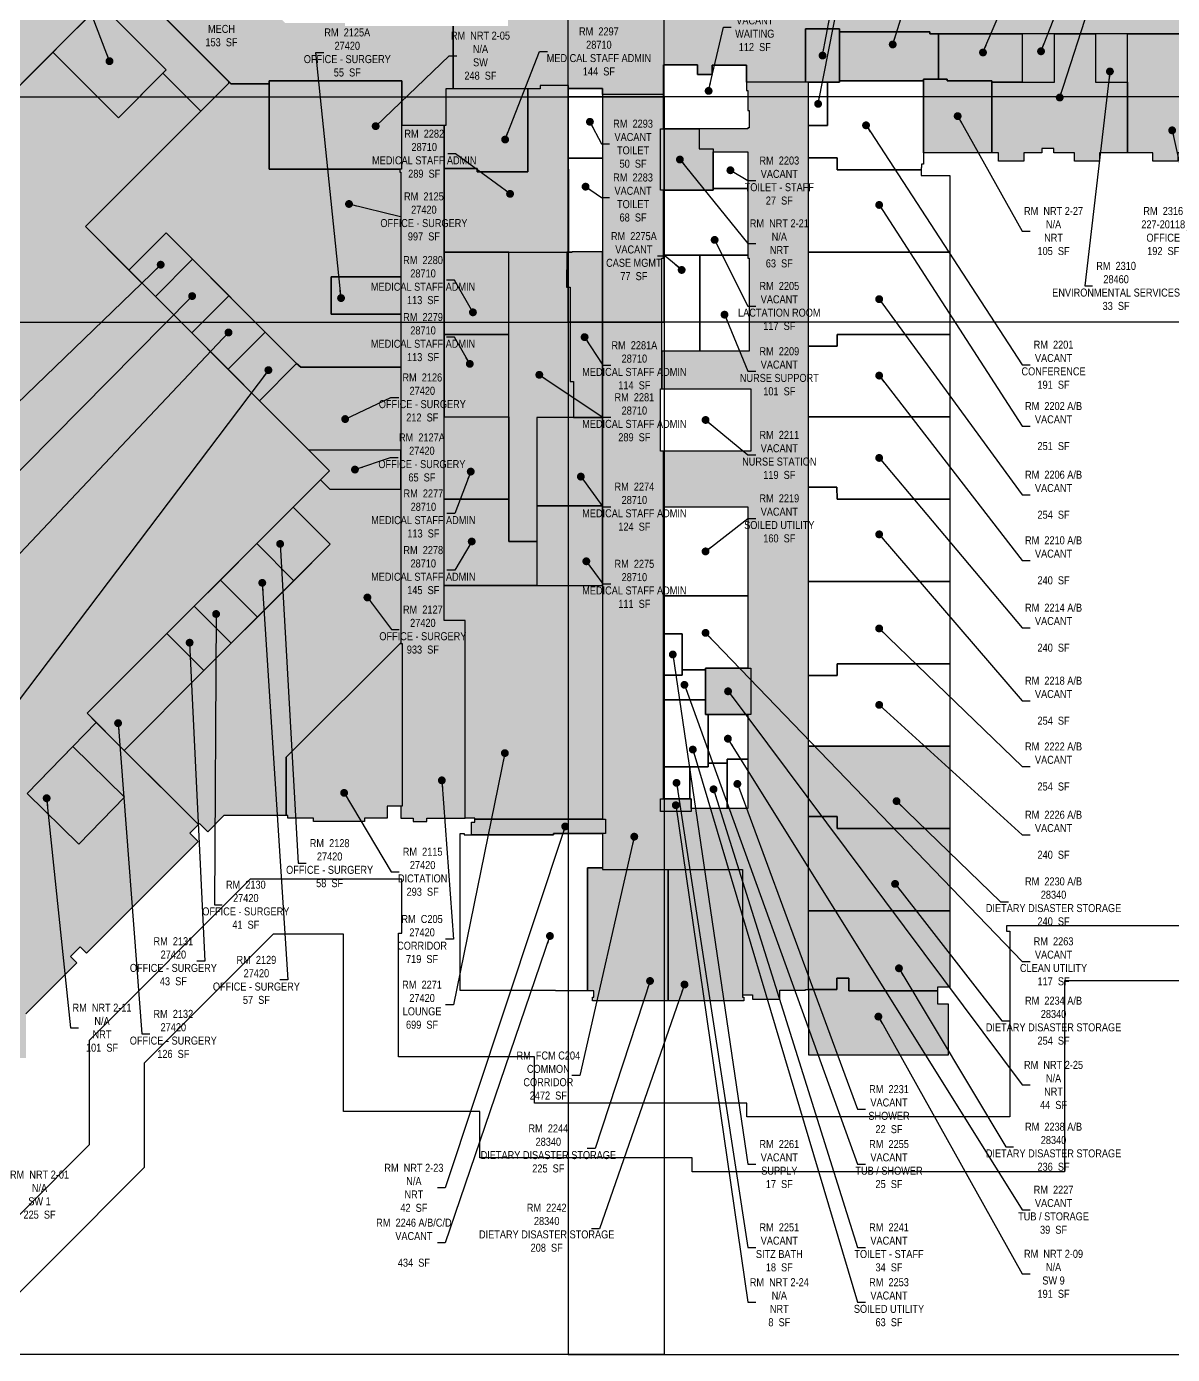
# Model space of a CAD drawing. Header units: inches. Extents: x -277 to 5863, y -299 to 4589.
# Drawn here: x 1808 to 3814, y -299 to 2024 of the extents above; entities that cross this region are included whole.
import ezdxf

# ---------------------------------------------------------------- set-up
doc = ezdxf.new("R2010")
doc.units = ezdxf.units.IN
doc.header["$LTSCALE"] = 48
doc.header["$MEASUREMENT"] = 0
doc.layers.get('Defpoints').update_dxf_attribs({"color": 31})
for name, color, linetype in [('0-LABEL', 3, 'Continuous'), ('1-NRT', 200, 'Continuous'), ('1-NRT-PTN', 253, 'Continuous'), ('3-FCM', 190, 'Continuous'), ('3-FCM-PTN', 9, 'Continuous'), ('4-OCC', 6, 'Continuous'), ('4-OCC-PTN', 95, 'Continuous'), ('4-VACANT', 60, 'Continuous')]:
    doc.layers.add(name, color=color, linetype=linetype)
doc.layers.add('VP-Window', color=2, linetype='Continuous', plot=False)
doc.styles.add('ArialN', font='ARIALN.TTF')
doc.dimstyles.new('AB-220', dxfattribs={"dimscale": 220, "dimtxt": 0.070312, "dimasz": 0.0625, "dimexe": 0.0625, "dimexo": 0.125, "dimgap": 0.1875, "dimtad": 0, "dimdec": 4, "dimrnd": 0.0625, "dimzin": 0, "dimdsep": 46, "dimlunit": 4, "dimtxsty": 'ArialN', "dimblk": 'ARCHTICK', "dimcen": 0.0625, "dimclrd": 256, "dimclre": 256, "dimclrt": 256, "dimadec": 0, "dimazin": 0, "dimtfac": 1, "dimtdec": 4, "dimtofl": 0, "dimtmove": 2, "dimatfit": 3, "dimldrblk": 'DOT', "dimfxl": 1, "dimfrac": 2, "dimtolj": 1, "dimtzin": 0, "dimlwd": -1, "dimlwe": -1, "dimarcsym": 0})

# ---------------------------------------------------------------- blocks, each defined once
blk = doc.blocks.new('_ArchTick')
at = {"const_width": 0.15}
blk.add_lwpolyline([(-0.5, -0.5), (0.5, 0.5)], dxfattribs=at)
blk = doc.blocks.new('_Dot')
at = {"lineweight": -2}
blk.add_line((-0.5, 0), (-1, 0), dxfattribs=at)
at = {"const_width": 0.5}
blk.add_lwpolyline([(-0.25, 0, 1), (0.25, 0, 1)], format="xyb", close=True, dxfattribs=at)

msp = doc.modelspace()

# ---------------------------------------------------------------- hatches: boundary and pattern name
at = {"layer": '1-NRT-PTN'}
for points in [[(1968.7, 1864.2), (1854.3, 1978.6), (1937.8, 2062), (2052.1, 1947.7)], [(3171.5, 2019.7), (3231.1, 2019.7), (3231.1, 1926.1), (3171.5, 1926.1)], [(2464.3, 1774.3), (2232.6, 1774.3), (2232.6, 1928.6), (2464.6, 1928.6), (2464.6, 1850.4), (2464.3, 1850.4)], [(3497.6, 1802.7), (3378, 1802.7), (3378, 1931.4), (3419.4, 1931.4), (3419.4, 1928.9), (3497.6, 1928.9)], [(2917.5, 1844.6), (2985.6, 1844.6), (2985.6, 1809.6), (3009.7, 1809.6), (3009.7, 1737.6), (2917.5, 1737.6)], [(2996.3, 901.1), (3075.6, 901.1), (3075.6, 820.6), (2996.3, 820.6)], [(1809.1, 682), (1889.1, 764.3), (1979.6, 676), (1899.6, 593.7)], [(2917.5, 672.6), (2971.2, 672.6), (2971.2, 650.6), (2917.5, 650.6)], [(2821.5, 612.1), (2730.3, 612.1), (2730.3, 610.1), (2586.8, 610.1), (2586.8, 631.9), (2592.9, 631.9), (2592.9, 637.1), (2821.5, 637.1)], [(3420.9, 224.7), (3177.1, 224.7), (3177.1, 339.1), (3226.5, 339.1), (3226.5, 359.1), (3247.5, 359.1), (3247.5, 337.1), (3402.5, 337.1), (3402.5, 314.1), (3420.9, 314.1)]]:
    msp.add_hatch(color=256, dxfattribs=at).paths.add_polyline_path(points)
at = {"layer": '3-FCM-PTN'}
for points in [[(2665.1, 2474.4), (2706.3, 2474.4), (2706.3, 2360.1), (2701.1, 2360.1), (2701.1, 2341.9), (2710.8, 2341.9), (2710.8, 2162.5), (2750.8, 2162.5), (2750.8, 2157.1), (3178.6, 2157.1), (3178.6, 2153.4), (3204.6, 2153.4), (3204.6, 2120.9), (3338.5, 2120.9), (3338.5, 2242.7), (3396.5, 2242.7), (3396.5, 2154.7), (3391.3, 2154.7), (3391.3, 2112.2), (3453.8, 2112.2), (3453.8, 2117.4), (4160.1, 2117.4), (4160.1, 2124.9), (4197.8, 2124.9), (4197.8, 2117.4), (4332.3, 2117.4), (4332.3, 2112.2), (4423.3, 2112.2), (4423.3, 2117.4), (4675, 2117.4), (4675, 2010.9), (4132, 2010.9), (4000, 2010.9), (3419.4, 2010.9), (3389.1, 2010.9), (3389.1, 2014.4), (3231.1, 2014.4), (3231.1, 2019.7), (3171.5, 2019.7), (3171.5, 1926.6), (3068.3, 1926.6), (3068.3, 1956.4), (3007.8, 1956.4), (3007.8, 1939.6), (2982.3, 1939.6), (2982.3, 1956.9), (2922.8, 1956.9), (2922.8, 1904.6), (2818.9, 1904.6), (2816.3, 1904.6), (2816.3, 1915.3), (2756.8, 1915.3), (2756.8, 1920.6), (2706.8, 1920.6), (2706.8, 1914.6), (2555, 1914.6), (2555, 2024.6), (2650.9, 2024.6), (2650.9, 2071.4), (2601.6, 2071.4), (2601.6, 2147), (2608.6, 2147), (2608.6, 2282.7), (2612.1, 2282.7), (2612.1, 2392.6), (2558.6, 2392.6), (2558.6, 2474.4), (2583.8, 2474.4), (2583.8, 2523.1), (2665.1, 2523.1)], [(2555, 2024.6), (2555, 1914.6), (2541.8, 1914.6), (2541.8, 1850.4), (2464.6, 1850.4), (2464.6, 1928.6), (2232.6, 1928.6), (2232.6, 1923.4), (2166, 1923.4), (2161.2, 1928.1), (1886.2, 2203.1), (1886.2, 2300.3), (1988, 2300.3), (1988, 2295.5), (2002.3, 2295.5), (2013, 2306.1), (2048.3, 2270.8), (2037.7, 2260.2), (2037.7, 2245.7), (2057.2, 2226.2), (2071.7, 2226.2), (2082.3, 2236.9), (2116.2, 2202.9), (2105.6, 2192.3), (2105.6, 2177.8), (2125.1, 2158.4), (2139.5, 2158.4), (2150.1, 2169), (2184.1, 2135), (2173.5, 2124.4), (2173.5, 2110), (2188.8, 2094.6), (2192.3, 2098.2), (2260.6, 2029.9), (2365.6, 2029.9), (2365.6, 2024.6)], [(2816.3, 1904.6), (2816.3, 637.1), (2821.5, 637.1), (2821.5, 612.1), (2816.3, 612.1), (2816.3, 549.4), (3061.1, 549.4), (3061.1, 330.1), (3078.6, 330.1), (3078.6, 322.1), (3126.6, 322.1), (3126.6, 338.1), (3171.5, 338.1), (3171.5, 339.1), (3176.8, 339.1), (3176.8, 1926.1), (3171.5, 1926.1), (3171.5, 1926.4), (3171.5, 1926.6), (3068.3, 1926.6), (3068.3, 1911.6), (3070.3, 1911.6), (3070.3, 1877.1), (3072.9, 1877.1), (3072.9, 1846.6), (3070.3, 1846.6), (3070.3, 1844.6), (2985.6, 1844.6), (2985.6, 1809.6), (3009.7, 1809.6), (3009.7, 1804.4), (3070.3, 1804.4), (3070.3, 1618.4), (3072.9, 1618.4), (3072.9, 1455.7), (2920.2, 1455.7), (2920.2, 1389.7), (3075.6, 1389.7), (3075.6, 1281.2), (2922.8, 1281.2), (2922.8, 1183.5), (3070.3, 1183.5), (3070.3, 901.1), (3075.6, 901.1), (3075.6, 820.6), (3070.3, 820.6), (3070.3, 655.9), (2971.3, 655.9), (2971.3, 650.6), (2917.5, 650.6), (2917.5, 672.6), (2922.8, 672.6), (2922.8, 1281.2), (2917.5, 1281.2), (2917.5, 1389.7), (2920.2, 1389.7), (2920.2, 1618.4), (2922.8, 1618.4), (2922.8, 1737.6), (2917.5, 1737.6), (2917.5, 1844.6), (2922.8, 1844.6), (2922.8, 1904.6)]]:
    msp.add_hatch(color=256, dxfattribs=at).paths.add_polyline_path(points)
at = {"layer": '4-OCC-PTN'}
for color, points in [(55, [(639.9, 1259.3), (1686.5, 2305.9), (1705.9, 2286.5), (1707.8, 2288.3), (1935.9, 2060.2), (1633, 1757.3), (1542.3, 1845.7), (1504.9, 1807.4), (1612.8, 1702.2), (1650.2, 1740.5), (1633, 1757.3), (1854.3, 1978.6), (1968.7, 1864.2), (2046.8, 1942.4), (2113.3, 1875.9), (1911.2, 1673.8), (2338.3, 1246.7), (1914.1, 822.5), (1930.1, 806.5), (1809.1, 682), (1899.6, 593.7), (1979.6, 676), (1888.9, 764.1), (1930.1, 806.5), (2108.8, 627.8), (2093.6, 612.7), (2108.3, 598.1), (1913.1, 402.9), (1901.8, 414.2), (1884.8, 397.2), (1896.1, 385.9), (1806.8, 296.6), (1806.8, 219.7), (1592, 219.7), (1592, 307.2), (1349, 550.2), (1433.3, 636.6), (1522.7, 547.2), (1615.9, 642.8), (1525.4, 731.1), (1349, 550.2)]), (55, [(1843.4, 2152.6), (1890.1, 2199.3), (2162.3, 1927.1), (2162.3, 1924.9), (2113.3, 1875.9), (2046.8, 1942.4), (2052.1, 1947.7), (1937.8, 2062), (1935.9, 2060.2)]), (58, [(3378, 1928.8), (3231.1, 1928.8), (3231.1, 2014.4), (3389.1, 2014.4), (3389.1, 2010.9), (3404.2, 2010.9), (3404.2, 1931.4), (3378, 1931.4)]), (55, [(3497.6, 1928.9), (3419.4, 1928.9), (3419.4, 1931.4), (3404.2, 1931.4), (3404.2, 2010.9), (3550.9, 2010.9), (3550.9, 1926.3), (3497.6, 1926.3)]), (45, [(3497.6, 1802.7), (3497.6, 1926.3), (3607.2, 1926.3), (3607.2, 2010.9), (3678.9, 2010.9), (3678.9, 1926.3), (3735.2, 1926.3), (3735.2, 1802.7), (3686, 1802.7), (3686, 1788.2), (3642, 1788.2), (3642, 1802.7), (3606.3, 1802.7), (3606.3, 1810.2), (3585.3, 1810.2), (3585.3, 1802.7), (3553.5, 1802.7), (3553.5, 1788.2), (3509.5, 1788.2), (3509.5, 1802.7)]), (45, [(3550.9, 1926.3), (3607.2, 1926.3), (3607.2, 2010.9), (3550.9, 2010.9)]), (201, [(3678.9, 1926.3), (3735.2, 1926.3), (3735.2, 2010.9), (3678.9, 2010.9)]), (45, [(3735.2, 1802.7), (3735.2, 2010.9), (3865.4, 2010.9), (3865.4, 1810.2), (3855.3, 1810.2), (3855.3, 1802.7), (3823.3, 1802.7), (3823.3, 1788.2), (3779.3, 1788.2), (3779.3, 1802.7)]), (121, [(2162.3, 1927.1), (2166, 1923.4), (2232.6, 1923.4), (2232.6, 1774.3), (2461.5, 1774.3), (2461.5, 1769), (2463.3, 1769), (2463.3, 1585.8), (2341.3, 1585.8), (2341.3, 1520.8), (2463.3, 1520.8), (2463.3, 1427.8), (2288.2, 1427.8), (2280.6, 1434.2), (2052.2, 1662.6), (1987.3, 1597.7), (1911.2, 1673.8), (2162.3, 1924.9)]), (234, [(2538.8, 1775.6), (2538.8, 1629.3), (2762.8, 1629.3), (2756.9, 1629.3), (2756.8, 1920.6), (2706.8, 1920.6), (2706.8, 1914.6), (2685.7, 1914.6), (2685.7, 1769.6), (2596.7, 1769.6), (2596.7, 1775.6)]), (234, [(2538.8, 1850.4), (2538.8, 1775.6), (2596.7, 1775.6), (2596.7, 1769.6), (2685.7, 1769.6), (2685.7, 1914.6), (2541.8, 1914.6), (2541.8, 1850.4)]), (121, [(2465.3, 659.9), (2463.4, 659.9), (2463.4, 638.9), (2484.9, 638.9), (2484.9, 632.9), (2508.4, 632.9), (2508.4, 638.9), (2575.5, 638.9), (2575.5, 984.8), (2538.8, 984.8), (2538.8, 1850.4), (2464.3, 1850.4), (2464.3, 1774.3), (2461.5, 1774.3), (2461.5, 1769), (2463.3, 1769), (2463.3, 944.6), (2465.3, 944.6)]), (121, [(1987.3, 1597.7), (2052.2, 1662.6), (2098.3, 1616.5), (2033.5, 1551.6)]), (234, [(2538.8, 1485.1), (2652.2, 1485.1), (2652.2, 1629.3), (2538.8, 1629.3)]), (234, [(2759.4, 1567.6), (2759.4, 1402.6), (2765.4, 1402.6), (2765.4, 1340.1), (2701.2, 1340.1), (2701.2, 1123.1), (2652.2, 1123.1), (2652.2, 1629.3), (2753.4, 1629.3), (2753.3, 1567.6)]), (234, [(2765.4, 1340.1), (2816.3, 1340.1), (2816.3, 1629.4), (2753.4, 1629.3), (2753.3, 1567.6), (2759.4, 1567.6), (2759.4, 1402.6), (2765.4, 1402.6), (2765.4, 1340.1)]), (121, [(2033.5, 1551.6), (2098.3, 1616.5), (2162.1, 1552.7), (2097.2, 1487.9)]), (121, [(2458.8, 1585.8), (2463.3, 1585.8), (2463.3, 1520.8), (2341.3, 1520.8), (2341.3, 1585.8)]), (121, [(2162.1, 1552.7), (2097.2, 1487.9), (2160.8, 1424.2), (2225.7, 1489.1), (2162.1, 1552.7), (2097.2, 1487.9)]), (121, [(2160.8, 1424.2), (2215.8, 1369.2), (2280.7, 1434.1), (2225.7, 1489.1), (2160.8, 1424.2)]), (234, [(2652.2, 1341.1), (2652.2, 1485.1), (2538.8, 1485.1), (2538.8, 1341.1)]), (121, [(2288.2, 1427.8), (2463.3, 1427.8), (2463.3, 1282.7), (2306, 1282.7), (2302.3, 1282.7), (2215.8, 1369.2), (2280.7, 1434.1)]), (234, [(2652.2, 1197.1), (2538.8, 1197.1), (2538.8, 1341.1), (2652.2, 1341.1), (2652.2, 1197.1)]), (234, [(2701.2, 1185.5), (2816.3, 1185.5), (2816.3, 1340.1), (2701.2, 1340.1), (2701.2, 1185.5)]), (121, [(2302.3, 1282.7), (2338.3, 1246.7), (2322.5, 1230.9), (2338.7, 1214.6), (2346.1, 1214.6), (2463.3, 1214.6), (2463.3, 1282.7)]), (121, [(2463.3, 944.6), (2461.7, 944.6), (2262.5, 745.5), (2262.5, 643.4), (2153.6, 643.4), (2125.2, 615), (2110.6, 629.6), (2108.8, 627.8), (1978.9, 757.6), (2118.3, 897), (2339.6, 1118.2), (2274.7, 1183.1), (2322.5, 1230.9), (2338.7, 1214.6), (2463.3, 1214.6)]), (234, [(2538.8, 1046), (2538.8, 1197.1), (2652.2, 1197.1), (2652.2, 1123.1), (2701.2, 1123.1), (2701.2, 1046), (2538.8, 1046)]), (234, [(2701.2, 1046), (2816.3, 1046), (2816.3, 1185.5), (2701.2, 1185.5), (2701.2, 1046)]), (121, [(2274.7, 1183.1), (2339.6, 1118.2), (2275.7, 1054.3), (2210.8, 1119.2)]), (121, [(2210.8, 1119.2), (2275.7, 1054.3), (2212, 990.7), (2147.2, 1055.5)]), (121, [(2147.2, 1055.5), (2212, 990.7), (2166.2, 944.8), (2101.3, 1009.7), (2147.2, 1055.5)]), (121, [(2816.3, 737.8), (2816.3, 637.1), (2592.9, 637.1), (2592.9, 638.9), (2575.5, 638.9), (2575.5, 984.8), (2538.8, 984.8), (2538.8, 1046), (2816.3, 1046)]), (121, [(2101.3, 1009.7), (2166.2, 944.8), (2118.3, 897), (2053.5, 961.9)]), (121, [(2053.5, 961.9), (2118.3, 897), (1978.9, 757.6), (1914.1, 822.5)]), (121, [(2465.3, 659.9), (2439.1, 659.9), (2439.1, 638.9), (2399.6, 638.9), (2399.6, 632.9), (2310.4, 632.9), (2310.4, 638.9), (2265.1, 638.9), (2265.1, 643.4), (2262.5, 643.4), (2262.5, 745.5), (2461.7, 944.6), (2465.3, 944.6)]), (50, [(3424, 621.1), (3226.7, 621.1), (3226.7, 641.8), (3176.8, 641.8), (3176.8, 765.1), (3424, 765.1)]), (50, [(3424, 477.1), (3176.8, 477.1), (3176.8, 641.8), (3226.7, 641.8), (3226.7, 621.1), (3424, 621.1)]), (50, [(2931.1, 549.4), (2931.1, 319.4), (2798.6, 319.4), (2798.6, 325.9), (2801.1, 325.9), (2801.1, 336.9), (2789.8, 336.9), (2789.8, 552), (2816.3, 552), (2816.3, 549.4)]), (50, [(2931.1, 319.4), (2931.1, 549.4), (3061.1, 549.4), (3061.1, 325.9), (3063.6, 325.9), (3063.6, 319.4)]), (50, [(3424, 343.1), (3402.5, 343.1), (3402.5, 337.1), (3247.5, 337.1), (3247.5, 359.1), (3226.5, 359.1), (3226.5, 339.1), (3176.8, 339.1), (3176.8, 477.1), (3424, 477.1)])]:
    msp.add_hatch(color=color, dxfattribs=at).paths.add_polyline_path(points)

# ---------------------------------------------------------------- linework, layer by layer
at = {"layer": '1-NRT'}
for points in [[(1968.7, 1864.2), (1854.3, 1978.6), (1937.8, 2062), (2052.1, 1947.7)], [(3171.5, 2019.7), (3231.1, 2019.7), (3231.1, 1926.1), (3171.5, 1926.1)], [(2464.3, 1774.3), (2232.6, 1774.3), (2232.6, 1928.6), (2464.6, 1928.6), (2464.6, 1850.4), (2464.3, 1850.4)], [(3497.6, 1802.7), (3378, 1802.7), (3378, 1931.4), (3419.4, 1931.4), (3419.4, 1928.9), (3497.6, 1928.9)], [(2917.5, 1844.6), (2985.6, 1844.6), (2985.6, 1809.6), (3009.7, 1809.6), (3009.7, 1737.6), (2917.5, 1737.6)], [(2996.3, 901.1), (3075.6, 901.1), (3075.6, 820.6), (2996.3, 820.6)], [(1809.1, 682), (1889.1, 764.3), (1979.6, 676), (1899.6, 593.7)], [(2917.5, 672.6), (2971.2, 672.6), (2971.2, 650.6), (2917.5, 650.6)], [(2821.5, 612.1), (2730.3, 612.1), (2730.3, 610.1), (2586.8, 610.1), (2586.8, 631.9), (2592.9, 631.9), (2592.9, 637.1), (2821.5, 637.1)], [(3420.9, 224.7), (3177.1, 224.7), (3177.1, 339.1), (3226.5, 339.1), (3226.5, 359.1), (3247.5, 359.1), (3247.5, 337.1), (3402.5, 337.1), (3402.5, 314.1), (3420.9, 314.1)]]:
    msp.add_lwpolyline(points, close=True, dxfattribs=at)
at = {"layer": '3-FCM'}
for points in [[(2555, 2024.6), (2555, 1914.6), (2541.8, 1914.6), (2541.8, 1850.4), (2464.6, 1850.4), (2464.6, 1928.6), (2232.6, 1928.6), (2232.6, 1923.4), (2166, 1923.4), (2161.2, 1928.1), (1886.2, 2203.1)], [(4000, 2010.9), (3419.4, 2010.9), (3389.1, 2010.9), (3389.1, 2014.4), (3231.1, 2014.4), (3231.1, 2019.7), (3171.5, 2019.7), (3171.5, 1926.6), (3068.3, 1926.6), (3068.3, 1956.4), (3007.8, 1956.4), (3007.8, 1939.6), (2982.3, 1939.6), (2982.3, 1956.9), (2922.8, 1956.9), (2922.8, 1904.6), (2818.9, 1904.6), (2816.3, 1904.6), (2816.3, 1915.3), (2756.8, 1915.3), (2756.8, 1920.6), (2706.8, 1920.6), (2706.8, 1914.6), (2555, 1914.6), (2555, 2024.6)]]:
    msp.add_lwpolyline(points, dxfattribs=at)
msp.add_lwpolyline([(2816.3, 1904.6), (2816.3, 637.1), (2821.5, 637.1), (2821.5, 612.1), (2816.3, 612.1), (2816.3, 549.4), (2816.3, 549.4), (3061.1, 549.4), (3061.1, 330.1), (3061.1, 330.1), (3078.6, 330.1), (3078.6, 322.1), (3126.6, 322.1), (3126.6, 338.1), (3171.5, 338.1), (3171.5, 339.1), (3176.8, 339.1), (3176.8, 1926.1), (3171.5, 1926.1), (3171.5, 1926.4), (3171.5, 1926.6), (3068.3, 1926.6), (3068.3, 1911.6), (3070.3, 1911.6), (3070.3, 1877.1), (3072.9, 1877.1), (3072.9, 1846.6), (3070.3, 1846.6), (3070.3, 1844.6), (2985.6, 1844.6), (2985.6, 1809.6), (3009.7, 1809.6), (3009.7, 1804.4), (3070.3, 1804.4), (3070.3, 1618.4), (3072.9, 1618.4), (3072.9, 1455.7), (2920.2, 1455.7), (2920.2, 1389.7), (3075.6, 1389.7), (3075.6, 1281.2), (2922.8, 1281.2), (2922.8, 1183.5), (3070.3, 1183.5), (3070.3, 901.1), (3075.6, 901.1), (3075.6, 820.6), (3070.3, 820.6), (3070.3, 655.9), (2971.3, 655.9), (2971.3, 650.6), (2917.5, 650.6), (2917.5, 672.6), (2922.8, 672.6), (2922.8, 1281.2), (2917.5, 1281.2), (2917.5, 1389.7), (2920.2, 1389.7), (2920.2, 1618.4), (2922.8, 1618.4), (2922.8, 1737.6), (2917.5, 1737.6), (2917.5, 1844.6), (2922.8, 1844.6), (2922.8, 1904.6)], close=True, dxfattribs=at)
at = {"layer": '4-OCC'}
for points in [[(1843.4, 2152.6), (1890.1, 2199.3), (2162.3, 1927.1), (2162.3, 1924.9), (2113.3, 1875.9), (2046.8, 1942.4), (2052.1, 1947.7), (1937.8, 2062), (1935.9, 2060.2)], [(3378, 1928.8), (3231.1, 1928.8), (3231.1, 2014.4), (3389.1, 2014.4), (3389.1, 2010.9), (3404.2, 2010.9), (3404.2, 1931.4), (3378, 1931.4)], [(3497.6, 1928.9), (3419.4, 1928.9), (3419.4, 1931.4), (3404.2, 1931.4), (3404.2, 2010.9), (3550.9, 2010.9), (3550.9, 1926.3), (3497.6, 1926.3)], [(3497.6, 1802.7), (3497.6, 1926.3), (3607.2, 1926.3), (3607.2, 2010.9), (3678.9, 2010.9), (3678.9, 1926.3), (3735.2, 1926.3), (3735.2, 1802.7), (3686, 1802.7), (3686, 1788.2), (3642, 1788.2), (3642, 1802.7), (3606.3, 1802.7), (3606.3, 1810.2), (3585.3, 1810.2), (3585.3, 1802.7), (3553.5, 1802.7), (3553.5, 1788.2), (3509.5, 1788.2), (3509.5, 1802.7)], [(3550.9, 1926.3), (3607.2, 1926.3), (3607.2, 2010.9), (3550.9, 2010.9)], [(3678.9, 1926.3), (3735.2, 1926.3), (3735.2, 2010.9), (3678.9, 2010.9)], [(3735.2, 1802.7), (3735.2, 2010.9), (3865.4, 2010.9), (3865.4, 1810.2), (3855.3, 1810.2), (3855.3, 1802.7), (3823.3, 1802.7), (3823.3, 1788.2), (3779.3, 1788.2), (3779.3, 1802.7)], [(2162.3, 1927.1), (2166, 1923.4), (2232.6, 1923.4), (2232.6, 1774.3), (2461.5, 1774.3), (2461.5, 1769), (2463.3, 1769), (2463.3, 1585.8), (2341.3, 1585.8), (2341.3, 1520.8), (2463.3, 1520.8), (2463.3, 1427.8), (2288.2, 1427.8), (2280.6, 1434.2), (2052.2, 1662.6), (1987.3, 1597.7), (1911.2, 1673.8), (2162.3, 1924.9), (2162.3, 1927.1)], [(2538.8, 1775.6), (2538.8, 1629.3), (2762.8, 1629.3), (2756.9, 1629.3), (2756.9, 1629.3), (2756.8, 1920.6), (2706.8, 1920.6), (2706.8, 1914.6), (2685.7, 1914.6), (2685.7, 1769.6), (2596.7, 1769.6), (2596.7, 1775.6), (2538.8, 1775.6)], [(2538.8, 1850.4), (2538.8, 1775.6), (2596.7, 1775.6), (2596.7, 1769.6), (2685.7, 1769.6), (2685.7, 1914.6), (2541.8, 1914.6), (2541.8, 1850.4), (2538.8, 1850.4)], [(2465.3, 659.9), (2463.4, 659.9), (2463.4, 638.9), (2484.9, 638.9), (2484.9, 632.9), (2508.4, 632.9), (2508.4, 638.9), (2575.5, 638.9), (2575.5, 984.8), (2538.8, 984.8), (2538.8, 1850.4), (2464.3, 1850.4), (2464.3, 1774.3), (2461.5, 1774.3), (2461.5, 1769), (2463.3, 1769), (2463.3, 944.6), (2465.3, 944.6), (2465.3, 659.9)], [(1987.3, 1597.7), (2052.2, 1662.6), (2098.3, 1616.5), (2033.5, 1551.6), (1987.3, 1597.7)], [(2538.8, 1485.1), (2652.2, 1485.1), (2652.2, 1629.3), (2538.8, 1629.3), (2538.8, 1485.1)], [(2759.4, 1567.6), (2759.4, 1402.6), (2765.4, 1402.6), (2765.4, 1340.1), (2701.2, 1340.1), (2701.2, 1123.1), (2652.2, 1123.1), (2652.2, 1629.3), (2753.4, 1629.3), (2753.3, 1567.6), (2759.4, 1567.6)], [(2765.4, 1340.1), (2816.3, 1340.1), (2816.3, 1629.4), (2753.4, 1629.3), (2753.3, 1567.6), (2759.4, 1567.6), (2759.4, 1402.6), (2765.4, 1402.6), (2765.4, 1340.1)], [(2033.5, 1551.6), (2098.3, 1616.5), (2162.1, 1552.7), (2097.2, 1487.9), (2033.5, 1551.6)], [(2458.8, 1585.8), (2463.3, 1585.8), (2463.3, 1520.8), (2341.3, 1520.8), (2341.3, 1585.8), (2458.8, 1585.8)], [(2162.1, 1552.7), (2097.2, 1487.9), (2160.8, 1424.2), (2225.7, 1489.1), (2162.1, 1552.7), (2097.2, 1487.9)], [(2160.8, 1424.2), (2215.8, 1369.2), (2280.7, 1434.1), (2225.7, 1489.1), (2160.8, 1424.2)], [(2652.2, 1341.1), (2652.2, 1485.1), (2538.8, 1485.1), (2538.8, 1341.1), (2652.2, 1341.1)], [(2288.2, 1427.8), (2463.3, 1427.8), (2463.3, 1282.7), (2306, 1282.7), (2302.3, 1282.7), (2215.8, 1369.2), (2280.7, 1434.1)], [(2652.2, 1197.1), (2538.8, 1197.1), (2538.8, 1341.1), (2652.2, 1341.1), (2652.2, 1197.1)], [(2701.2, 1185.5), (2816.3, 1185.5), (2816.3, 1340.1), (2701.2, 1340.1), (2701.2, 1185.5)], [(2302.3, 1282.7), (2338.3, 1246.7), (2322.5, 1230.9), (2338.7, 1214.6), (2346.1, 1214.6), (2463.3, 1214.6), (2463.3, 1282.7), (2302.3, 1282.7)], [(2463.3, 944.6), (2461.7, 944.6), (2262.5, 745.5), (2262.5, 643.4), (2153.6, 643.4), (2125.2, 615), (2110.6, 629.6), (2108.8, 627.8), (1978.9, 757.6), (2118.3, 897), (2118.3, 897), (2339.6, 1118.2), (2274.7, 1183.1), (2322.5, 1230.9), (2338.7, 1214.6), (2463.3, 1214.6), (2463.3, 944.6)], [(2538.8, 1046), (2538.8, 1197.1), (2652.2, 1197.1), (2652.2, 1123.1), (2701.2, 1123.1), (2701.2, 1046), (2538.8, 1046)], [(2701.2, 1046), (2816.3, 1046), (2816.3, 1185.5), (2701.2, 1185.5), (2701.2, 1046)], [(2274.7, 1183.1), (2339.6, 1118.2), (2275.7, 1054.3), (2210.8, 1119.2), (2274.7, 1183.1)], [(2210.8, 1119.2), (2275.7, 1054.3), (2212, 990.7), (2147.2, 1055.5), (2210.8, 1119.2)], [(2147.2, 1055.5), (2212, 990.7), (2166.2, 944.8), (2101.3, 1009.7), (2147.2, 1055.5)], [(2816.3, 737.8), (2816.3, 637.1), (2816.3, 637.1), (2816.3, 637.1), (2592.9, 637.1), (2592.9, 638.9), (2575.5, 638.9), (2575.5, 984.8), (2538.8, 984.8), (2538.8, 984.8), (2538.8, 1046), (2816.3, 1046), (2816.3, 737.8)], [(2101.3, 1009.7), (2166.2, 944.8), (2118.3, 897), (2053.5, 961.9), (2101.3, 1009.7)], [(2053.5, 961.9), (2118.3, 897), (1978.9, 757.6), (1914.1, 822.5), (2053.5, 961.9)], [(2465.3, 659.9), (2439.1, 659.9), (2439.1, 638.9), (2399.6, 638.9), (2399.6, 632.9), (2310.4, 632.9), (2310.4, 638.9), (2265.1, 638.9), (2265.1, 643.4), (2262.5, 643.4), (2262.5, 745.5), (2461.7, 944.6), (2465.3, 944.6)], [(3424, 621.1), (3226.7, 621.1), (3226.7, 641.8), (3176.8, 641.8), (3176.8, 765.1), (3424, 765.1)], [(3424, 477.1), (3176.8, 477.1), (3176.8, 641.8), (3226.7, 641.8), (3226.7, 621.1), (3424, 621.1)], [(2931.1, 549.4), (2931.1, 319.4), (2798.6, 319.4), (2798.6, 325.9), (2801.1, 325.9), (2801.1, 336.9), (2789.8, 336.9), (2789.8, 552), (2816.3, 552), (2816.3, 549.4)], [(2931.1, 319.4), (2931.1, 549.4), (3061.1, 549.4), (3061.1, 325.9), (3063.6, 325.9), (3063.6, 319.4)], [(3424, 343.1), (3402.5, 343.1), (3402.5, 337.1), (3247.5, 337.1), (3247.5, 359.1), (3226.5, 359.1), (3226.5, 339.1), (3176.8, 339.1), (3176.8, 477.1), (3424, 477.1)]]:
    msp.add_lwpolyline(points, close=True, dxfattribs=at)
for points in [[(1935.9, 2060.2), (1633, 1757.3)], [(1633, 1757.3), (1854.3, 1978.6), (1968.7, 1864.2), (2046.8, 1942.4), (2113.3, 1875.9), (1911.2, 1673.8), (2338.3, 1246.7), (1914.1, 822.5), (1930.1, 806.5), (1809.1, 682), (1899.6, 593.7), (1979.6, 676), (1888.9, 764.1), (1930.1, 806.5), (2108.8, 627.8), (2093.6, 612.7), (2108.3, 598.1), (1913.1, 402.9), (1901.8, 414.2), (1884.8, 397.2), (1896.1, 385.9), (1806.8, 296.6)]]:
    msp.add_lwpolyline(points, dxfattribs=at)
at = {"layer": '4-VACANT'}
for points in [[(2922.8, 1844.6), (2922.8, 1956.9), (2982.3, 1956.9), (2982.3, 1939.6), (3007.8, 1939.6), (3007.8, 1956.4), (3068.3, 1956.4), (3068.3, 1911.6), (3070.3, 1911.6), (3070.3, 1877.1), (3072.9, 1877.1), (3072.9, 1846.6), (3070.3, 1846.6), (3070.3, 1844.6)], [(3374, 1773.1), (3226.7, 1773.1), (3226.7, 1794.1), (3176.8, 1794.1), (3176.8, 1850.6), (3210.2, 1850.6), (3210.2, 1926.1), (3231.1, 1926.1), (3231.1, 1928.8), (3378, 1928.8), (3378, 1783.1), (3374.5, 1783.1), (3374.5, 1777.1), (3374, 1777.1)], [(2756.8, 1847.6), (2756.8, 1879.7), (2756.8, 1915.3), (2816.3, 1915.3), (2816.3, 1793.2), (2756.8, 1793.2)], [(3176.8, 1926.1), (3210.2, 1926.1), (3210.2, 1850.6), (3176.8, 1850.6)], [(2756.8, 1793.2), (2816.3, 1793.2), (2816.3, 1629.4), (2762.8, 1629.4), (2756.9, 1629.3), (2756.9, 1629.3)], [(3009.7, 1804.4), (3070.3, 1804.4), (3070.3, 1740.2), (3009.7, 1740.2)], [(3424, 1629.1), (3176.8, 1629.1), (3176.8, 1794.1), (3226.7, 1794.1), (3226.7, 1773.1), (3374, 1773.1), (3374, 1763.1), (3424, 1763.1)], [(2922.8, 1737.6), (3009.7, 1737.6), (3009.7, 1740.2), (3070.3, 1740.2), (3070.3, 1624), (2922.8, 1624)], [(3424, 1485.1), (3226.7, 1485.1), (3226.7, 1464.5), (3176.8, 1464.5), (3176.8, 1629.1), (3424, 1629.1)], [(2922.8, 1624), (2986.4, 1624), (2986.4, 1455.7), (2920.2, 1455.7), (2920.2, 1618.4), (2922.8, 1618.4)], [(2986.4, 1624), (3070.3, 1624), (3070.3, 1618.4), (3072.9, 1618.4), (3072.9, 1455.7), (2986.4, 1455.7)], [(3424, 1341.1), (3176.8, 1341.1), (3176.8, 1464.5), (3226.7, 1464.5), (3226.7, 1485.1), (3424, 1485.1)], [(2917.5, 1389.7), (3075.6, 1389.7), (3075.6, 1281.2), (2917.5, 1281.2)], [(3424, 1197.1), (3226.7, 1197.1), (3226.5, 1217.8), (3176.8, 1217.8), (3176.8, 1341.1), (3424, 1341.1)], [(3424, 1053.1), (3176.8, 1053.1), (3176.8, 1217.8), (3226.5, 1217.8), (3226.7, 1197.1), (3424, 1197.1)], [(2922.8, 1183.5), (3070.3, 1183.5), (3070.3, 1027.7), (2922.8, 1027.7)], [(3424, 909.1), (3226.7, 909.1), (3226.7, 888.5), (3176.8, 888.5), (3176.8, 1053.1), (3424, 1053.1)], [(3070.3, 901.1), (2996.3, 901.1), (2996.3, 898.5), (2955.4, 898.5), (2955.4, 961.7), (2922.8, 961.7), (2922.8, 1027.7), (3070.3, 1027.7)], [(2922.8, 961.7), (2955.4, 961.7), (2955.4, 888.9), (2922.8, 888.9)], [(3424, 765.1), (3176.8, 765.1), (3176.8, 888.5), (3226.7, 888.5), (3226.7, 909.1), (3424, 909.1)], [(2922.8, 888.9), (2955.4, 888.9), (2955.4, 898.5), (2996.3, 898.5), (2996.3, 846), (2922.8, 846)], [(2922.8, 846), (2996.3, 846), (2996.3, 820.6), (3000.9, 820.6), (3000.9, 728.7), (2922.8, 728.7)], [(3070.3, 742), (3034.2, 742), (3034.2, 735.4), (3000.9, 735.4), (3000.9, 820.6), (3070.3, 820.6)], [(2922.8, 728.7), (2968.7, 728.7), (2968.7, 672.6), (2922.8, 672.6)], [(2968.7, 672.6), (2968.7, 728.7), (3000.9, 728.7), (3000.9, 735.4), (3034.2, 735.4), (3034.2, 655.9), (2971.3, 655.9), (2971.2, 672.6)], [(3070.3, 655.9), (3034.2, 655.9), (3034.2, 742), (3070.3, 742)], [(2816.3, 552), (2789.8, 552), (2789.8, 336.9), (2733.8, 336.9), (2733.8, 337.6), (2567, 337.6), (2567, 612.1), (2574, 612.1), (2574, 610.1), (2730.3, 610.1), (2730.3, 612.1), (2816.3, 612.1)]]:
    msp.add_lwpolyline(points, close=True, dxfattribs=at)
at = {"layer": 'Defpoints'}
for points in [[(3920, 354.7), (3625, 354.7), (3625, 20.6), (2973, 20.6), (2973, 44.6), (2601.3, 44.6), (2601.3, 125.6), (2363, 125.6), (2363, 436), (2239.4, 436), (2013.8, 210.4), (2013.8, 27.8), (1688.2, -297.9), (1362.6, 27.7), (1362.5, 211.5), (234.6, 1339.4), (50.7, 1339.4), (-276.9, 1667), (48.3, 1992.1), (229, 1992.5), (1178, 2938.5)], [(4016, 450.7), (3523, 450.7), (3523, 441.6), (3529, 441.6), (3529, 116.6), (3069, 116.6), (3069, 140.6), (2697.3, 140.6), (2697.3, 221.6), (2459, 221.6), (2459, 437.6), (2465, 437.6), (2465, 532), (2199.6, 532), (1917.8, 250.2), (1917.8, 67.5), (1688.2, -162.1)]]:
    msp.add_lwpolyline(points, dxfattribs=at)
at = {"layer": 'VP-Window', "color": 5}
for points in [[(-46.2, 1506.8), (2923.8, 1506.8), (2923.8, 3706.8), (-46.2, 3706.8)], [(5725.9, 1900.9), (2755.9, 1900.9), (2755.9, -299.1), (5725.9, -299.1)]]:
    msp.add_lwpolyline(points, close=True, dxfattribs=at)
at = {"layer": 'VP-Window'}
for points in [[(5725.9, 1506.8), (2755.9, 1506.8), (2755.9, 3706.8), (5725.9, 3706.8)], [(-46.2, 1900.9), (2923.8, 1900.9), (2923.8, -299.1), (-46.2, -299.1)]]:
    msp.add_lwpolyline(points, close=True, dxfattribs=at)

# ---------------------------------------------------------------- texts
at = {"layer": '0-LABEL', "char_height": 14, "attachment_point": 5, "style": 'ArialN'}
for s, insert in [('RM  2101\\P28450\\PMECH\\P153  SF', (2149.2, 2031.1)), ('RM  2295\\PVACANT\\PWAITING\\P112  SF', (3082.7, 2022.7)), ('RM  2297\\P28710\\PMEDICAL STAFF ADMIN\\P144  SF', (2809.8, 1980.1)), ('RM  2125A\\P27420\\POFFICE - SURGERY\\P55  SF', (2369.4, 1978.3)), ('RM  NRT 2-05\\PN/A\\PSW\\P248  SF', (2602.5, 1972.7)), ('RM  2293\\PVACANT\\PTOILET\\P50  SF', (2869.6, 1818.7)), ('RM  2282\\P28710\\PMEDICAL STAFF ADMIN\\P289  SF', (2504.1, 1801.2)), ('RM  2203\\PVACANT\\PTOILET - STAFF\\P27  SF', (3125.6, 1754.2)), ('RM  2283\\PVACANT\\PTOILET\\P68  SF', (2869.6, 1724.6)), ('RM  2125\\P27420\\POFFICE - SURGERY\\P997  SF', (2503.5, 1691.5)), ('RM  NRT 2-27\\PN/A\\PNRT\\P105  SF', (3605.6, 1665.9)), ('RM  2316\\P227-20118\\POFFICE\\P192  SF', (3797.6, 1665.9)), ('RM  NRT 2-21\\PN/A\\PNRT\\P63  SF', (3125.6, 1644.3)), ('RM  2275A\\PVACANT\\PCASE MGMT\\P77  SF', (2871, 1622)), ('RM  2280\\P28710\\PMEDICAL STAFF ADMIN\\P113  SF', (2502, 1580.1)), ('RM  2310\\P28460\\PENVIRONMENTAL SERVICES\\P33  SF', (3715.1, 1569.9)), ('RM  2205\\PVACANT\\PLACTATION ROOM\\P117  SF', (3125.6, 1534.8)), ('RM  2279\\P28710\\PMEDICAL STAFF ADMIN\\P113  SF', (2502, 1480.4)), ('RM  2281A\\P28710\\PMEDICAL STAFF ADMIN\\P114  SF', (2871.9, 1431.1)), ('RM  2201\\PVACANT\\PCONFERENCE\\P191  SF', (3605.6, 1432.1)), ('RM  2209\\PVACANT\\PNURSE SUPPORT\\P101  SF', (3125.6, 1420.6)), ('RM  2126\\P27420\\POFFICE - SURGERY\\P212  SF', (2500.7, 1374.8)), ('RM  2281\\P28710\\PMEDICAL STAFF ADMIN\\P289  SF', (2871.9, 1340.2)), ('RM  2202 A/B\\PVACANT\\P\\P251  SF', (3605.6, 1324.8)), ('RM  2127A\\P27420\\POFFICE - SURGERY\\P65  SF', (2500, 1269.9)), ('RM  2211\\PVACANT\\PNURSE STATION\\P119  SF', (3125.6, 1274.3)), ('RM  2206 A/B\\PVACANT\\P\\P254  SF', (3605.6, 1204.7)), ('RM  2277\\P28710\\PMEDICAL STAFF ADMIN\\P113  SF', (2502.6, 1171.9)), ('RM  2274\\P28710\\PMEDICAL STAFF ADMIN\\P124  SF', (2871.9, 1183.8)), ('RM  2219\\PVACANT\\PSOILED UTILITY\\P160  SF', (3125.6, 1163.3)), ('RM  2278\\P28710\\PMEDICAL STAFF ADMIN\\P145  SF', (2502.4, 1072.8)), ('RM  2210 A/B\\PVACANT\\P\\P240  SF', (3605.6, 1089.9)), ('RM  2275\\P28710\\PMEDICAL STAFF ADMIN\\P111  SF', (2871.9, 1048.8)), ('RM  2127\\P27420\\POFFICE - SURGERY\\P933  SF', (2501.7, 968.8)), ('RM  2214 A/B\\PVACANT\\P\\P240  SF', (3605.6, 972.1)), ('RM  2218 A/B\\PVACANT\\P\\P254  SF', (3605.6, 844.4)), ('RM  2222 A/B\\PVACANT\\P\\P254  SF', (3605.6, 729.3)), ('RM  2226 A/B\\PVACANT\\P\\P240  SF', (3605.6, 609.9)), ('RM  2128\\P27420\\POFFICE - SURGERY\\P58  SF', (2338.5, 560.2)), ('RM  2115\\P27420\\PDICTATION\\P293  SF', (2501.3, 545.2)), ('RM  2230 A/B\\P28340\\PDIETARY DISASTER STORAGE\\P240  SF', (3605.6, 493.3)), ('RM  2130\\P27420\\POFFICE - SURGERY\\P41  SF', (2191.8, 487.5)), ('RM  C205\\P27420\\PCORRIDOR\\P719  SF', (2500.3, 427.5)), ('RM  2131\\P27420\\POFFICE - SURGERY\\P43  SF', (2065, 388.6)), ('RM  2263\\PVACANT\\PCLEAN UTILITY\\P117  SF', (3605.6, 388.5)), ('RM  2129\\P27420\\POFFICE - SURGERY\\P57  SF', (2210.3, 356)), ('RM  2271\\P27420\\PLOUNGE\\P699  SF', (2500.3, 312.6)), ('RM  2234 A/B\\P28340\\PDIETARY DISASTER STORAGE\\P254  SF', (3605.6, 284.7)), ('RM  NRT 2-11\\PN/A\\PNRT\\P101  SF', (1940.1, 272.4)), ('RM  2132\\P27420\\POFFICE - SURGERY\\P126  SF', (2064.9, 261.5)), ('RM  FCM C204\\PCOMMON\\PCORRIDOR\\P2472  SF', (2721.3, 188.7)), ('RM  NRT 2-25\\PN/A\\PNRT\\P44  SF', (3605.6, 172.3)), ('RM  2231\\PVACANT\\PSHOWER\\P22  SF', (3317.6, 129.9)), ('RM  2244\\P28340\\PDIETARY DISASTER STORAGE\\P225  SF', (2721.3, 61.2)), ('RM  2238 A/B\\P28340\\PDIETARY DISASTER STORAGE\\P236  SF', (3605.6, 64.2)), ('RM  2261\\PVACANT\\PSUPPLY\\P17  SF', (3125.6, 33.9)), ('RM  2255\\PVACANT\\PTUB / SHOWER\\P25  SF', (3317.6, 33.9)), ('RM  NRT 2-23\\PN/A\\PNRT\\P42  SF', (2486, -7.7)), ('RM  NRT 2-01\\PN/A\\PSW 1\\P225  SF', (1830.7, -19.6)), ('RM  2227\\PVACANT\\PTUB / STORAGE\\P39  SF', (3605.6, -46)), ('RM  2242\\P28340\\PDIETARY DISASTER STORAGE\\P208  SF', (2718.4, -77.5)), ('RM  2246 A/B/C/D\\PVACANT\\P\\P434  SF', (2486, -103.7)), ('RM  2251\\PVACANT\\PSITZ BATH\\P18  SF', (3125.6, -111.8)), ('RM  2241\\PVACANT\\PTOILET - STAFF\\P34  SF', (3317.6, -111.8)), ('RM  NRT 2-09\\PN/A\\PSW 9\\P191  SF', (3605.6, -158.1)), ('RM  NRT 2-24\\PN/A\\PNRT\\P8  SF', (3125.6, -207.8)), ('RM  2253\\PVACANT\\PSOILED UTILITY\\P63  SF', (3317.6, -207.8))]:
    msp.add_mtext(s, dxfattribs=dict(at, insert=insert))

# ---------------------------------------------------------------- leaders
at = {"layer": '0-LABEL', "annotation_type": 0, "has_hookline": 1}
for points, hookline_direction, text_width in [([(1953.2, 1963.1), (1630, 2813.5), (1616.2, 2813.5)], 1, 101.4), ([(3201.3, 1972.9), (3358.6, 2817.9), (3372.4, 2817.9)], 0, 101.4), ([(3482.1, 1978.3), (3838.6, 2817.9), (3852.4, 2817.9)], 0, 99.9), ([(3193.5, 1888.4), (3358.6, 2721.9), (3372.4, 2721.9)], 0, 67.5), ([(3324.1, 1992.3), (3550.6, 2721.9), (3564.4, 2721.9)], 0, 76.8), ([(3583.7, 1980.4), (3838.6, 2625.9), (3852.4, 2625.9)], 0, 75.5), ([(3616.4, 1899.5), (3819.8, 2528.5), (3833.5, 2528.5)], 0, 75.5), ([(3001.9, 1911.1), (3027.7, 2022.7), (3041.4, 2022.7)], 0, 67.6), ([(2358.5, 1548.7), (2314.4, 1978.3), (2328.2, 1978.3)], 0, 151.4), ([(2645.7, 1826), (2706, 1980.1), (2719.7, 1980.1)], 0, 180.1), ([(2419.1, 1849.4), (2547.5, 1972.7), (2561.3, 1972.7)], 0, 101.5), ([(3704.3, 1945.1), (3660.1, 1569.9), (3673.9, 1569.9)], 0, 221.5), ([(2794.1, 1857.1), (2814.6, 1818.7), (2828.3, 1818.7)], 0, 67.5), ([(3437.8, 1867), (3550.6, 1665.9), (3564.4, 1665.9)], 0, 101.4), ([(3277.4, 1850.9), (3550.6, 1432.1), (3564.4, 1432.1)], 0, 110.6), ([(3813.2, 1842.1), (3852.6, 1665.9), (3838.9, 1665.9)], 1, 75.5), ([(2654.3, 1731), (2559.1, 1801.2), (2545.3, 1801.2)], 1, 180.1), ([(2951.6, 1791.1), (3070.6, 1644.3), (3084.4, 1644.3)], 0, 99.2), ([(3040, 1772.3), (3070.6, 1754.2), (3084.4, 1754.2)], 0, 120.1), ([(2786.5, 1743.6), (2814.6, 1724.6), (2828.3, 1724.6)], 0, 67.5), ([(2372.4, 1713.3), (2462.3, 1691.5)], 0, 151.4), ([(3300.4, 1711.6), (3550.6, 1324.8), (3564.4, 1324.8)], 0, 97.8), ([(3012.4, 1650.5), (3070.6, 1534.8), (3084.4, 1534.8)], 0, 142), ([(2042.8, 1607.1), (1083.2, 681.5), (1069.4, 681.5)], 1, 151.4), ([(2954.7, 1597.9), (2926, 1622), (2912.3, 1622)], 1, 96.1), ([(2589.3, 1523.8), (2557, 1580.1), (2543.3, 1580.1)], 1, 180.1), ([(2097.8, 1552.2), (1159.1, 603.7), (1145.4, 603.7)], 1, 151.4), ([(3300.4, 1546.8), (3550.6, 1204.7), (3564.4, 1204.7)], 0, 97.8), ([(3029.7, 1519.7), (3070.6, 1420.6), (3084.4, 1420.6)], 0, 136.6), ([(2161.5, 1488.5), (1244.6, 518.1), (1230.9, 518.1)], 1, 151.4), ([(2784.8, 1480.4), (2816.9, 1431.1), (2830.6, 1431.1)], 0, 180.1), ([(2583.8, 1433.6), (2557, 1480.4), (2543.3, 1480.4)], 1, 180.1), ([(2231.3, 1422.7), (1417.2, 347.5), (1403.5, 347.5)], 1, 151.4), ([(2705.5, 1414.5), (2816.9, 1340.2), (2830.6, 1340.2)], 0, 180.1), ([(3300.4, 1413.1), (3550.6, 1089.9), (3564.4, 1089.9)], 0, 97.8), ([(2365.7, 1337.1), (2445.7, 1374.8), (2459.4, 1374.8)], 0, 151.4), ([(2996.5, 1335.5), (3070.6, 1274.3), (3084.4, 1274.3)], 0, 127.5), ([(2382.8, 1248.7), (2445, 1269.9), (2458.7, 1269.9)], 0, 151.4), ([(3300.4, 1269.1), (3550.6, 972.1), (3564.4, 972.1)], 0, 97.8), ([(2585.5, 1245.2), (2557.6, 1171.9), (2543.8, 1171.9)], 1, 180.1), ([(2778.2, 1236.4), (2816.9, 1183.8), (2830.6, 1183.8)], 0, 180.1), ([(2996.5, 1105.6), (3070.6, 1163.3), (3084.4, 1163.3)], 0, 122.1), ([(3300.4, 1135.4), (3550.6, 844.4), (3564.4, 844.4)], 0, 97.8), ([(2251.9, 1118.7), (2283.5, 560.2), (2297.2, 560.2)], 0, 151.4), ([(2587.2, 1122.9), (2557.4, 1072.8), (2543.7, 1072.8)], 1, 180.1), ([(2787.8, 1088.3), (2816.9, 1048.8), (2830.6, 1048.8)], 0, 180.1), ([(2220.6, 1050.6), (2265.3, 356), (2251.6, 356)], 1, 151.4), ([(2404.6, 1025), (2446.7, 968.8), (2460.5, 968.8)], 0, 151.4), ([(2139.8, 996.1), (2136.8, 487.5), (2150.6, 487.5)], 0, 151.4), ([(3300.4, 970.8), (3550.6, 729.3), (3564.4, 729.3)], 0, 97.8), ([(2093.4, 945.9), (2120, 388.6), (2106.3, 388.6)], 1, 151.4), ([(2996.5, 963.1), (3550.6, 388.5), (3564.4, 388.5)], 0, 116.7), ([(2939.1, 925.3), (3070.6, 33.9), (3084.4, 33.9)], 0, 65.3), ([(2959.5, 872.2), (3262.6, 33.9), (3276.4, 33.9)], 0, 117), ([(3035.9, 860.9), (3550.6, 172.3), (3564.4, 172.3)], 0, 101.5), ([(3300.4, 837.1), (3550.6, 609.9), (3564.4, 609.9)], 0, 97.8), ([(1968.2, 805.2), (2009.9, 261.5), (2023.7, 261.5)], 0, 151.4), ([(3035.6, 778), (3550.6, -46), (3564.4, -46)], 0, 122.6), ([(2645.2, 752.8), (2555.3, 312.6), (2541.5, 312.6)], 1, 65.7), ([(2974.2, 759), (3262.6, -207.8), (3276.4, -207.8)], 0, 122.1), ([(2534.9, 705.1), (2555.3, 427.5), (2541.5, 427.5)], 1, 86.3), ([(2945.7, 700.7), (3070.6, -111.8), (3084.4, -111.8)], 0, 79.9), ([(3052.2, 698.9), (3262.6, 129.9), (3276.4, 129.9)], 0, 71.2), ([(1843.2, 673.9), (1885.1, 272.4), (1898.8, 272.4)], 0, 99.2), ([(2363.9, 683.2), (2446.3, 545.2), (2460, 545.2)], 0, 83.9), ([(3010.5, 689.5), (3262.6, -111.8), (3276.4, -111.8)], 0, 120.1), ([(3330.8, 668.8), (3512.9, 492.9), (3526.7, 492.9)], 0, 235), ([(2944.4, 661.6), (3070.6, -207.8), (3084.4, -207.8)], 0, 101.3), ([(2750.8, 624.5), (2541, -7.7), (2527.3, -7.7)], 1, 101.4), ([(2871.7, 606.6), (2776.3, 188.7), (2762.6, 188.7)], 1, 109.4), ([(3328.2, 524), (3515.3, 284.7), (3529, 284.7)], 0, 235), ([(2724.1, 432.9), (2541, -103.7), (2527.3, -103.7)], 1, 129.8), ([(3335, 376.4), (3522.1, 63.9), (3535.8, 63.9)], 0, 235), ([(2899.3, 354.2), (2803.3, 61.2), (2789.5, 61.2)], 1, 235), ([(2959.6, 348), (2810.8, -79.2), (2797.1, -79.2)], 1, 235), ([(3299, 291.9), (3550.6, -158.1), (3564.4, -158.1)], 0, 101.4), ([(1699.4, 117), (1775.7, -19.6), (1789.5, -19.6)], 0, 99.2)]:
    msp.add_leader(points, dimstyle='AB-220', dxfattribs=dict(at, hookline_direction=hookline_direction, text_width=text_width))

doc.saveas('drawing.dxf')
